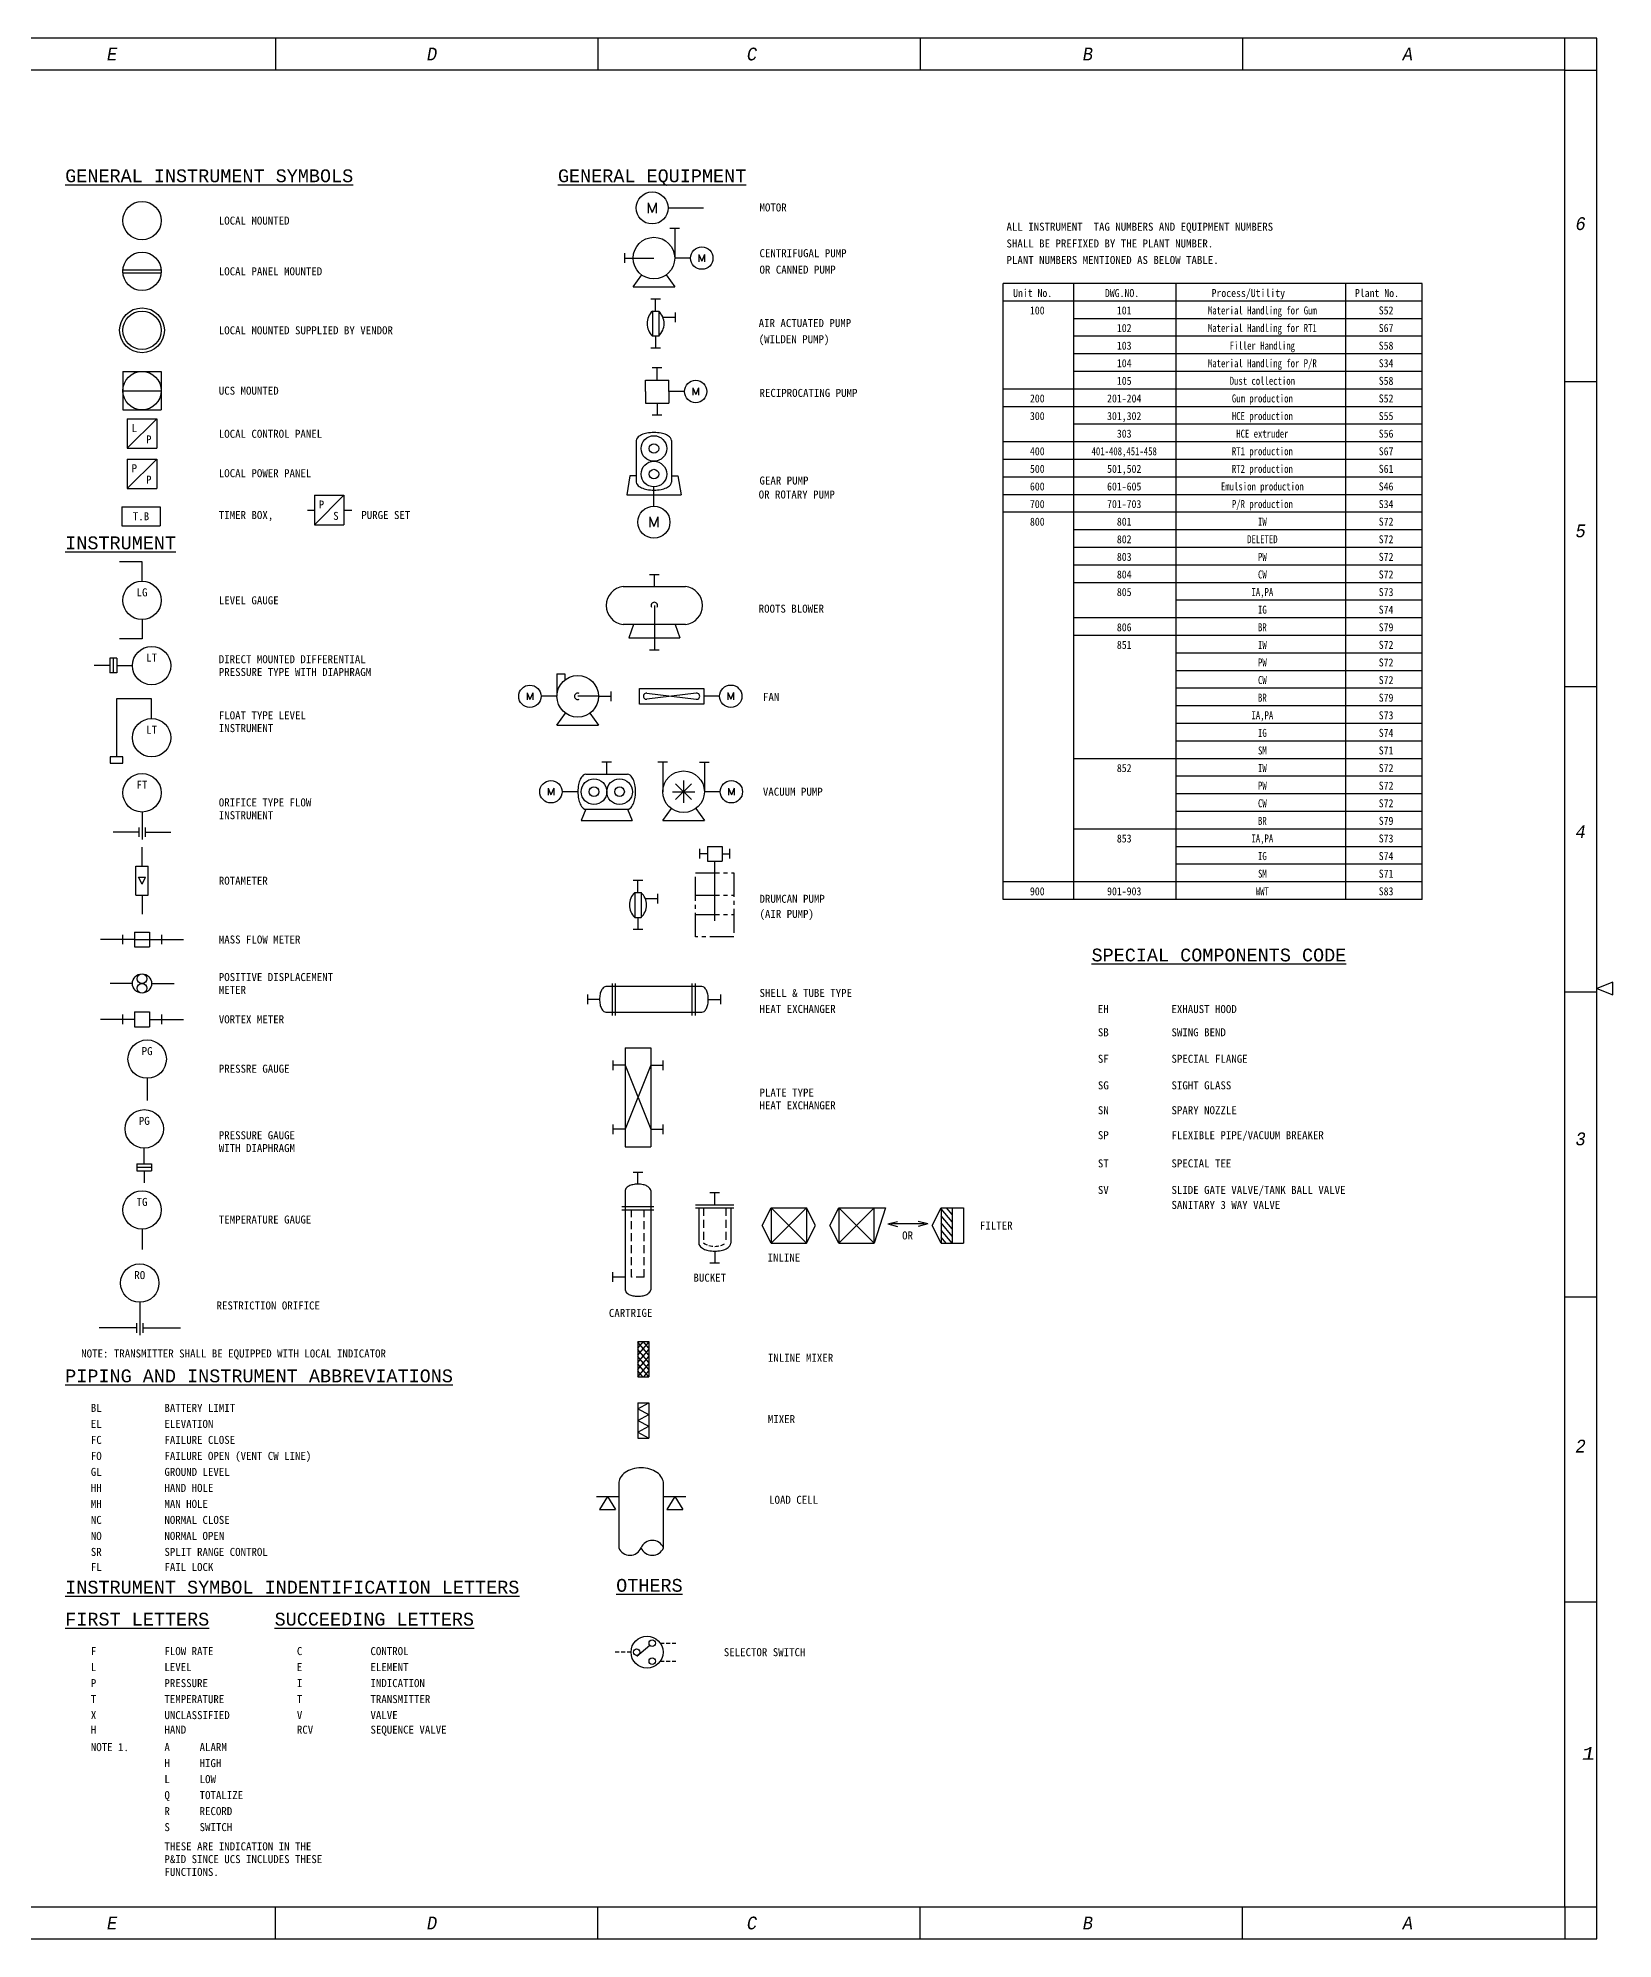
# Model space of a CAD drawing. Extents: x -2 to 849, y 6 to 600.
# Drawn here: x 356 to 849, y 6 to 600 of the extents above; entities that cross this region are included whole.
import ezdxf
from ezdxf.enums import TextEntityAlignment as Align

# ---------------------------------------------------------------- set-up
doc = ezdxf.new("R2010")
doc.units = 0
doc.header["$LTSCALE"] = 10
doc.header["$MEASUREMENT"] = 0
for name, pattern in [('CENTER2', [1.125, 0.75, -0.125, 0.125, -0.125]), ('HIDDEN', [0.375, 0.25, -0.125]), ('HIDDEN2', [0.1875, 0.125, -0.0625])]:
    doc.linetypes.add(name, pattern=pattern)
doc.layers.get('0').update_dxf_attribs({"linetype": 'CONTINUOUS'})
for name, color, linetype in [('CENTER2', 2, 'CENTER2'), ('INST', 4, 'HIDDEN2'), ('L100_9', 1, 'CONTINUOUS'), ('TRACE', 1, 'HIDDEN')]:
    doc.layers.add(name, color=color, linetype=linetype)
doc.styles.add('25NOTE', font='SimSun.ttf', dxfattribs={"width": 0.75})
doc.styles.add('40NOTE', font='monotxt', dxfattribs={"height": 4})
doc.styles.get("Standard").update_dxf_attribs({"font": 'monotxt'})

msp = doc.modelspace()

# ---------------------------------------------------------------- linework, layer by layer
for p, q in [((547.2, 548.56), (548.45, 545.57)), ((547.2, 548.56), (547.2, 545.32)), ((549.7, 548.56), (548.45, 545.57)), ((549.7, 548.56), (549.7, 545.32)), ((553.45, 546.94), (564.45, 546.94)), ((557, 540.53), (554, 540.53)), ((555.5, 540.53), (555.5, 531.28)), ((539.75, 532.78), (539.75, 529.78)), ((539.75, 531.28), (549, 531.28)), ((560.45, 531.28), (555.5, 531.28)), ((563.07, 532.41), (563.94, 530.32)), ((563.07, 532.41), (563.07, 530.14)), ((564.82, 532.41), (563.95, 530.32)), ((564.82, 532.41), (564.82, 530.14)), ((383.12, 527.65), (394.88, 527.65)), ((383.12, 526.65), (394.88, 526.65)), ((542.5, 522.28), (545.19, 526.01)), ((552.81, 526.01), (555.5, 522.28)), ((789.09, 523.35), (658.14, 523.35)), ((658.14, 330.85), (658.14, 523.35)), ((680.24, 330.85), (680.24, 523.35)), ((712.24, 330.85), (712.24, 523.35)), ((765.24, 330.85), (765.24, 523.35)), ((789.09, 330.85), (789.09, 523.35)), ((542.5, 522.28), (555.5, 522.28)), ((548.01, 518.54), (551.01, 518.54)), ((549.51, 514.74), (549.51, 518.54)), ((789.09, 517.85), (658.14, 517.85)), ((548.54, 514.74), (550.49, 514.74)), ((548.54, 514.74), (548.54, 506.94)), ((550.49, 514.74), (550.49, 506.94)), ((551.81, 512.8), (555.61, 512.8)), ((555.61, 514.3), (555.61, 511.3)), ((789.09, 512.35), (680.24, 512.35)), ((548.54, 506.94), (550.49, 506.94)), ((549.51, 506.94), (549.51, 503.14)), ((789.09, 506.85), (680.24, 506.85)), ((551.01, 503.14), (548.01, 503.14)), ((789.09, 501.35), (680.24, 501.35)), ((383, 495.85), (395, 495.85)), ((383, 495.85), (383, 483.85)), ((395, 495.85), (395, 483.85)), ((546.39, 489.59), (546.39, 493.19)), ((546.39, 493.19), (553.61, 493.19)), ((551.5, 496.99), (548.5, 496.99)), ((550, 493.19), (550, 496.99)), ((553.61, 489.59), (553.61, 493.19)), ((789.09, 495.85), (680.24, 495.85)), ((383.1, 489.85), (394.9, 489.85)), ((546.39, 489.59), (546.39, 485.98)), ((558.55, 489.59), (553.61, 489.59)), ((553.61, 489.59), (553.61, 485.98)), ((561.17, 490.72), (562.05, 488.63)), ((561.17, 490.72), (561.17, 488.45)), ((562.93, 490.72), (562.05, 488.63)), ((562.93, 490.72), (562.93, 488.45)), ((789.09, 490.35), (658.14, 490.35)), ((383, 483.85), (395, 483.85)), ((546.39, 485.98), (553.61, 485.98)), ((551.5, 482.18), (548.5, 482.18)), ((550, 485.98), (550, 482.18)), ((789.09, 484.85), (658.14, 484.85)), ((393.6, 481.06), (384.4, 471.86)), ((384.4, 481.06), (393.6, 481.06)), ((384.4, 481.06), (384.4, 471.86)), ((393.6, 481.06), (393.6, 471.86)), ((789.09, 479.35), (680.24, 479.35)), ((384.4, 471.86), (393.6, 471.86)), ((543.5, 474.28), (543.5, 461.28)), ((554.5, 474.28), (554.5, 461.28)), ((789.09, 473.85), (658.14, 473.85)), ((393.6, 468.47), (384.4, 459.27)), ((384.4, 468.47), (393.6, 468.47)), ((384.4, 468.47), (384.4, 459.27)), ((393.6, 468.47), (393.6, 459.27)), ((789.09, 468.35), (658.14, 468.35)), ((384.4, 459.27), (393.6, 459.27)), ((541.5, 463.28), (540.5, 457.28)), ((543.5, 463.28), (541.5, 463.28)), ((549, 453.78), (549, 459.78)), ((554.5, 463.28), (556.5, 463.28)), ((556.5, 463.28), (557.5, 457.28)), ((789.09, 462.85), (658.14, 462.85)), ((382.68, 453.61), (382.68, 447.61)), ((382.68, 453.61), (394.68, 453.61)), ((394.68, 453.61), (394.68, 447.61)), ((440.67, 452.54), (442.87, 452.54)), ((452.1, 457.17), (442.9, 447.97)), ((442.9, 457.17), (452.1, 457.17)), ((442.9, 457.17), (442.9, 447.97)), ((452.1, 457.17), (452.1, 447.97)), ((452.11, 452.54), (454.53, 452.54)), ((540.5, 457.28), (557.5, 457.28)), ((789.09, 457.35), (658.14, 457.35)), ((789.09, 451.85), (658.14, 451.85)), ((382.68, 447.61), (394.68, 447.61)), ((442.9, 447.97), (452.1, 447.97)), ((547.75, 450.4), (549, 447.41)), ((547.75, 450.4), (547.75, 447.16)), ((550.25, 450.4), (549, 447.41)), ((550.25, 450.4), (550.25, 447.16)), ((789.09, 446.35), (680.24, 446.35)), ((789.09, 440.85), (680.24, 440.85)), ((389, 436.34), (382, 436.34)), ((389, 430.34), (389, 436.34)), ((789.09, 435.35), (680.24, 435.35)), ((539.42, 428.66), (558.84, 428.66)), ((547.63, 432.46), (550.63, 432.46)), ((549.13, 428.66), (549.13, 432.46)), ((789.09, 429.85), (680.24, 429.85)), ((549.13, 422.72), (549.13, 412.58)), ((789.09, 424.35), (712.24, 424.35)), ((389, 418.34), (389, 412.34)), ((558.84, 416.77), (539.42, 416.77)), ((542.63, 416.77), (541.17, 412.58)), ((555.63, 416.77), (557.09, 412.58)), ((789.09, 418.85), (680.24, 418.85)), ((389, 412.34), (382, 412.34)), ((541.17, 412.58), (557.09, 412.58)), ((549.13, 412.58), (549.13, 408.78)), ((789.09, 413.35), (680.24, 413.35)), ((378.9, 403.94), (374, 403.94)), ((381.1, 406.24), (378.9, 406.24)), ((378.9, 406.24), (378.9, 401.64)), ((380, 406.24), (380, 401.64)), ((381.1, 406.24), (381.1, 401.64)), ((381.1, 403.94), (386, 403.94)), ((550.63, 408.78), (547.63, 408.78)), ((789.09, 407.85), (712.24, 407.85)), ((381.1, 401.64), (378.9, 401.64)), ((518.68, 401.35), (521.18, 401.35)), ((518.68, 401.35), (518.68, 394.35)), ((521.18, 401.35), (521.18, 399.48)), ((789.09, 402.35), (712.24, 402.35)), ((392, 393.52), (381, 393.52)), ((381, 393.52), (381, 375.41)), ((392, 387.41), (392, 393.52)), ((509.36, 395.49), (510.24, 393.4)), ((509.36, 395.49), (509.36, 393.22)), ((511.11, 395.49), (510.24, 393.4)), ((511.11, 395.49), (511.11, 393.22)), ((518.68, 394.35), (513.74, 394.35)), ((531.68, 394.35), (525.18, 394.35)), ((531.68, 394.35), (535.48, 394.35)), ((535.48, 395.85), (535.48, 392.85)), ((544.48, 396.83), (564.56, 396.83)), ((544.48, 391.9), (544.48, 396.83)), ((562.24, 395.32), (546.8, 393.41)), ((546.8, 395.32), (562.24, 393.41)), ((564.56, 396.83), (564.56, 391.9)), ((569.51, 394.36), (564.56, 394.36)), ((572.13, 395.5), (573.01, 393.41)), ((572.13, 395.5), (572.13, 393.23)), ((573.88, 395.5), (573.01, 393.41)), ((573.88, 395.5), (573.88, 393.23)), ((789.09, 396.85), (712.24, 396.85)), ((518.68, 385.35), (521.38, 389.09)), ((528.99, 389.09), (531.68, 385.35)), ((564.56, 391.9), (544.48, 391.9)), ((789.09, 391.35), (712.24, 391.35)), ((518.68, 385.35), (531.68, 385.35)), ((789.09, 385.85), (712.24, 385.85)), ((789.09, 380.35), (712.24, 380.35)), ((379, 375.41), (379, 373.41)), ((383, 375.41), (379, 375.41)), ((383, 373.41), (383, 375.41)), ((789.09, 374.85), (680.24, 374.85)), ((379, 373.41), (383, 373.41)), ((527.76, 370.04), (540.76, 370.04)), ((532.76, 373.84), (535.76, 373.84)), ((534.26, 370.04), (534.26, 373.84)), ((553.26, 373.79), (550.26, 373.79)), ((551.76, 373.79), (551.76, 364.54)), ((563.26, 373.79), (566.26, 373.79)), ((564.76, 373.79), (564.76, 364.54)), ((789.09, 369.35), (712.24, 369.35)), ((515.93, 365.68), (516.81, 363.59)), ((515.93, 365.68), (515.93, 363.41)), ((517.69, 365.68), (516.81, 363.59)), ((517.69, 365.68), (517.69, 363.41)), ((525.26, 364.54), (520.31, 364.54)), ((554.76, 364.54), (561.76, 364.54)), ((555.78, 367.02), (560.73, 362.07)), ((560.73, 367.02), (555.78, 362.07)), ((558.26, 368.04), (558.26, 361.04)), ((569.7, 364.54), (564.76, 364.54)), ((572.32, 365.68), (573.2, 363.59)), ((572.32, 365.68), (572.32, 363.41)), ((574.08, 365.68), (573.2, 363.59)), ((574.08, 365.68), (574.08, 363.41)), ((789.09, 363.85), (712.24, 363.85)), ((389, 358.2), (389, 354.2)), ((527.76, 359.04), (526.3, 355.56)), ((527.76, 359.04), (540.76, 359.04)), ((540.76, 359.04), (542.21, 355.56)), ((551.76, 355.54), (554.45, 359.27)), ((562.06, 359.27), (564.76, 355.54)), ((789.09, 358.35), (712.24, 358.35)), ((388, 351.9), (380, 351.9)), ((388, 353.4), (388, 350.4)), ((389, 354.2), (389, 349.6)), ((390, 353.4), (390, 350.4)), ((390, 351.9), (398, 351.9)), ((526.3, 355.56), (542.21, 355.56)), ((551.76, 355.54), (564.76, 355.54)), ((789.09, 352.85), (680.24, 352.85)), ((389, 341.23), (389, 347.23)), ((563.4, 343.67), (563.4, 346.67)), ((565.7, 345.17), (563.4, 345.17)), ((565.7, 347.47), (565.7, 342.87)), ((565.7, 347.47), (570.3, 347.47)), ((570.3, 347.47), (570.3, 342.87)), ((570.3, 345.17), (572.6, 345.17)), ((572.6, 346.67), (572.6, 343.67)), ((789.09, 347.35), (712.24, 347.35)), ((387.1, 332.23), (387.1, 341.23)), ((387.1, 341.23), (390.9, 341.23)), ((390.9, 332.23), (390.9, 341.23)), ((565.7, 342.87), (570.3, 342.87)), ((568, 324.17), (568, 342.87)), ((789.09, 341.85), (712.24, 341.85)), ((389, 335.61), (387.88, 337.86)), ((387.88, 337.86), (390.13, 337.86)), ((389, 335.61), (390.13, 337.86)), ((542.5, 336.87), (545.5, 336.87)), ((543.02, 333.07), (543.02, 325.27)), ((543.02, 333.07), (544.98, 333.07)), ((544, 333.07), (544, 336.87)), ((544.98, 333.07), (544.98, 325.27)), ((789.09, 336.35), (658.14, 336.35)), ((387.1, 332.23), (390.9, 332.23)), ((389, 332.23), (389, 326.23)), ((546.29, 331.13), (550.09, 331.13)), ((550.09, 332.63), (550.09, 329.63)), ((789.09, 330.85), (658.14, 330.85)), ((545.5, 321.47), (542.5, 321.47)), ((543.02, 325.27), (544.98, 325.27)), ((544, 325.27), (544, 321.47)), ((382.9, 318.36), (376, 318.36)), ((382.9, 319.86), (382.9, 316.86)), ((386.7, 318.36), (382.9, 318.36)), ((386.7, 320.66), (386.7, 316.06)), ((386.7, 320.66), (391.3, 320.66)), ((386.7, 318.36), (391.3, 318.36)), ((386.7, 316.06), (391.3, 316.06)), ((391.3, 320.66), (391.3, 316.06)), ((391.3, 318.36), (395.1, 318.36)), ((395.1, 319.86), (395.1, 316.86)), ((395.1, 318.36), (402, 318.36)), ((386, 304.62), (379, 304.62)), ((392, 304.62), (399, 304.62)), ((564, 303.66), (534, 303.66)), ((536, 294.66), (536, 304.66)), ((537, 294.66), (537, 304.66)), ((561, 294.66), (561, 304.66)), ((562, 294.66), (562, 304.66)), ((528.2, 301.16), (528.2, 298.16)), ((532, 299.66), (528.2, 299.66)), ((566, 299.66), (569.8, 299.66)), ((569.8, 301.16), (569.8, 298.16)), ((382.9, 293.41), (376, 293.41)), ((382.9, 294.91), (382.9, 291.91)), ((386.7, 293.41), (382.9, 293.41)), ((386.7, 295.71), (386.7, 291.11)), ((386.7, 295.71), (391.3, 295.71)), ((386.7, 291.11), (391.3, 291.11)), ((391.3, 295.71), (391.3, 291.11)), ((391.3, 293.41), (395.1, 293.41)), ((395.1, 294.91), (395.1, 291.91)), ((395.1, 293.41), (402, 293.41)), ((534, 295.66), (564, 295.66)), ((536.2, 280.55), (536.2, 277.55)), ((540, 284.55), (540, 253.55)), ((540, 284.55), (548, 284.55)), ((548, 284.55), (548, 253.55)), ((551.8, 280.55), (551.8, 277.55)), ((390.6, 274.99), (390.6, 268.01)), ((540, 279.05), (536.2, 279.05)), ((540, 279.05), (548, 259.05)), ((548, 279.05), (540, 259.05)), ((548, 279.05), (551.8, 279.05)), ((536.2, 260.55), (536.2, 257.55)), ((540, 259.05), (536.2, 259.05)), ((548, 259.05), (551.8, 259.05)), ((551.8, 260.55), (551.8, 257.55)), ((389.7, 248.29), (389.7, 253.19)), ((540, 253.55), (548, 253.55)), ((387.4, 248.29), (387.4, 246.09)), ((387.4, 248.29), (392, 248.29)), ((387.4, 247.19), (392, 247.19)), ((387.4, 246.09), (392, 246.09)), ((389.7, 246.09), (389.7, 242.37)), ((392, 248.29), (392, 246.09)), ((542.5, 245.69), (545.5, 245.69)), ((544, 241.89), (544, 245.69)), ((540, 239.89), (540, 208.89)), ((548, 239.89), (548, 208.89)), ((566.5, 239.28), (569.5, 239.28)), ((568, 235.48), (568, 239.28)), ((539, 234.89), (549, 234.89)), ((539, 233.89), (549, 233.89)), ((562, 235.48), (574, 235.48)), ((562, 234.48), (574, 234.48)), ((563, 234.48), (563, 223.48)), ((573, 234.48), (573, 223.48)), ((582.86, 228.98), (585.66, 234.48)), ((585.66, 234.48), (585.66, 223.48)), ((596.66, 223.48), (585.66, 234.48)), ((585.66, 234.48), (596.66, 234.48)), ((596.66, 234.48), (585.66, 223.48)), ((596.66, 234.48), (596.66, 223.48)), ((599.47, 228.98), (596.66, 234.48)), ((604.03, 228.98), (606.83, 234.48)), ((606.83, 234.48), (606.83, 223.48)), ((617.83, 223.48), (606.83, 234.48)), ((606.83, 234.48), (617.83, 234.48)), ((617.83, 234.48), (606.83, 223.48)), ((617.83, 234.48), (621.37, 234.48)), ((621.37, 234.48), (617.83, 223.48)), ((617.83, 223.48), (617.83, 234.48)), ((635.97, 228.98), (638.77, 234.48)), ((638.77, 234.48), (638.77, 223.48)), ((638.77, 234.48), (645.75, 234.48)), ((642.26, 230.18), (638.77, 234.25)), ((642.26, 227.95), (638.77, 232.02)), ((642.26, 232.41), (640.49, 234.48)), ((642.26, 234.48), (642.26, 223.48)), ((645.75, 234.48), (645.75, 223.48)), ((389, 227.86), (389, 221.54)), ((585.66, 223.48), (582.86, 228.98)), ((596.66, 223.48), (599.47, 228.98)), ((606.83, 223.48), (604.03, 228.98)), ((622.13, 229.47), (625.13, 230.27)), ((622.13, 229.47), (625.13, 228.66)), ((633.58, 229.47), (623.13, 229.47)), ((634.58, 229.47), (631.58, 230.27)), ((634.58, 229.47), (631.58, 228.66)), ((638.77, 223.48), (635.97, 228.98)), ((642.26, 225.71), (638.77, 229.79)), ((642.26, 223.48), (638.77, 227.55)), ((568, 220.98), (568, 217.18)), ((585.66, 223.48), (596.66, 223.48)), ((606.83, 223.48), (617.83, 223.48)), ((640.35, 223.48), (638.77, 225.32)), ((638.77, 223.48), (645.75, 223.48)), ((536.2, 211.39), (536.2, 214.39)), ((569.5, 217.18), (566.5, 217.18)), ((540, 212.89), (536.2, 212.89)), ((388.3, 205), (388.3, 197)), ((541, 207.48), (541, 207.48)), ((387.3, 197), (375.6, 197)), ((387.3, 198.5), (387.3, 195.5)), ((388.3, 199.3), (388.3, 194.7)), ((389.3, 198.5), (389.3, 195.5)), ((389.3, 197), (401, 197)), ((543.94, 192.74), (543.94, 181.74)), ((543.94, 192.74), (547.43, 192.74)), ((543.94, 190.67), (545.71, 192.74)), ((547.43, 188.44), (543.94, 192.51)), ((543.94, 188.44), (547.43, 192.51)), ((547.43, 186.2), (543.94, 190.28)), ((543.94, 186.2), (547.43, 190.28)), ((547.43, 190.67), (545.65, 192.74)), ((547.43, 192.74), (547.43, 181.74)), ((547.43, 183.97), (543.94, 188.04)), ((543.94, 183.97), (547.43, 188.04)), ((547.43, 181.74), (543.94, 185.81)), ((543.94, 181.74), (547.43, 185.81)), ((545.51, 181.74), (543.94, 183.58)), ((543.94, 181.74), (547.43, 181.74)), ((545.85, 181.74), (547.43, 183.58)), ((543.94, 173.58), (543.94, 162.58)), ((543.94, 173.58), (547.43, 173.58)), ((543.94, 171.75), (547.43, 173.58)), ((547.43, 173.58), (547.43, 162.58)), ((543.94, 171.75), (547.43, 169.91)), ((543.94, 168.08), (547.43, 169.91)), ((543.94, 168.08), (547.43, 166.25)), ((543.94, 164.41), (547.43, 166.25)), ((543.94, 164.41), (547.43, 162.58)), ((543.94, 162.58), (547.43, 162.58)), ((531, 144.28), (538, 144.28)), ((534.5, 144.28), (532, 140.28)), ((534.5, 144.28), (537, 140.28)), ((538, 148.28), (538, 128.28)), ((552, 128.28), (552, 148.28)), ((552, 144.28), (559, 144.28)), ((555.5, 144.28), (553, 140.28)), ((555.5, 144.28), (558, 140.28)), ((532, 140.28), (537, 140.28)), ((553, 140.28), (558, 140.28)), ((543.62, 94.39), (547.7, 97.83))]:
    msp.add_line(p, q)
for points in [[(554.5, 474.28, 0.186883), (554.18, 475.11, 0.101638), (552.89, 476.05, 0.060204), (551.23, 476.57, 0.046559), (549, 476.78, 0.046559), (546.77, 476.57, 0.060204), (545.11, 476.05, 0.101638), (543.82, 475.11, 0.186883), (543.5, 474.28, 0.186883)], [(543.5, 461.28, 0.186883), (543.82, 460.45, 0.101638), (545.11, 459.51, 0.060204), (546.77, 458.99, 0.046559), (549, 458.78, 0.046559), (551.23, 458.99, 0.060204), (552.89, 459.51, 0.101638), (554.18, 460.45, 0.186883), (554.5, 461.28, 0.186883)]]:
    msp.add_lwpolyline(points, format="xyb")
for centre, radius in [((389, 543), 6), ((548.45, 546.94), 5), ((549, 531.28), 6.5), ((563.95, 531.28), 3.5), ((389, 527.15), 6), ((389, 508.72), 7), ((389, 508.72), 6), ((389, 489.85), 6), ((562.05, 489.59), 3.5), ((549, 471.78), 4), ((549, 471.78), 1.5), ((549, 463.78), 4), ((549, 463.78), 1.5), ((549, 448.78), 5), ((389, 424.34), 6), ((392, 403.94), 6), ((525.18, 394.35), 6.5), ((510.24, 394.35), 3.5), ((573.01, 394.36), 3.5), ((392, 381.41), 6), ((389, 364.2), 6), ((530.26, 364.54), 4), ((538.26, 364.54), 4), ((558.26, 364.54), 6.5), ((516.81, 364.54), 3.5), ((530.26, 364.54), 1.5), ((538.26, 364.54), 1.5), ((573.2, 364.54), 3.5), ((389, 304.62), 3), ((389, 306.12), 1.5), ((389, 303.12), 1.5), ((390.6, 280.99), 6), ((389.7, 259.19), 6), ((389, 233.86), 6), ((388.3, 211), 6), ((546.84, 95.67), 5), ((543.59, 95.67), 1), ((548.47, 98.48), 1), ((548.46, 92.85), 1)]:
    msp.add_circle(centre, radius)
for centre, radius, start, end in [((552.19, 510.84), 5.35, 133.14261, 226.85739), ((546.83, 510.84), 5.35, 313.14261, 46.85739), ((540.05, 422.72), 5.98, 95.97271, 264.02729), ((558.21, 422.72), 5.98, 275.97271, 84.02729), ((549.13, 422.72), 1, 90, 210), ((549.13, 422.72), 1, 330, 90), ((525.18, 394.35), 1, 60, 180), ((525.18, 394.35), 1, 180, 300), ((546.68, 394.36), 0.96, 82.96639, 277.0336), ((562.36, 394.36), 0.96, 262.9666, 97.03343), ((532.58, 365.44), 7.24, 155.55605, 169.33724), ((529.6, 366.79), 3.96, 132.34197, 155.55605), ((527.76, 368.81), 1.23, 90, 132.34197), ((540.76, 368.81), 1.23, 47.65803, 90), ((538.91, 366.79), 3.96, 24.44395, 47.65803), ((535.93, 365.44), 7.24, 10.66276, 24.44395), ((537.32, 364.54), 12.07, 169.33724, 180), ((537.32, 364.54), 12.07, 180, 190.66276), ((531.19, 364.54), 12.07, 0, 10.66276), ((531.19, 364.54), 12.07, 349.33724, 360), ((532.58, 363.65), 7.24, 190.66276, 204.44395), ((529.6, 362.29), 3.96, 204.44395, 227.65803), ((527.76, 360.27), 1.23, 227.65803, 270), ((540.76, 360.27), 1.23, 270, 312.34197), ((538.91, 362.29), 3.96, 312.34197, 335.55605), ((535.93, 363.65), 7.24, 335.55605, 349.33724), ((546.68, 329.17), 5.35, 133.14261, 226.85739), ((541.32, 329.17), 5.35, 313.14261, 46.85739), ((535.15, 301.2), 2.87, 129.63927, 153.43495), ((534, 302.6), 1.06, 90, 129.63927), ((564, 302.6), 1.06, 50.36073, 90), ((562.85, 301.2), 2.87, 26.56505, 50.36073), ((539.98, 299.66), 7.98, 168.29908, 180), ((539.98, 299.66), 7.98, 180, 191.70092), ((537.02, 300.27), 4.95, 153.43495, 168.29908), ((537.02, 299.04), 4.95, 191.70092, 206.56505), ((560.98, 300.27), 4.95, 11.70092, 26.56505), ((560.98, 299.04), 4.95, 333.43495, 348.29908), ((558.02, 299.66), 7.98, 0, 11.70092), ((558.02, 299.66), 7.98, 348.29908, 0), ((535.15, 298.11), 2.87, 206.56505, 230.36073), ((534, 296.72), 1.06, 230.36073, 270), ((564, 296.72), 1.06, 270, 309.63927), ((562.85, 298.11), 2.87, 309.63927, 333.43495), ((541.06, 239.89), 1.06, 140.36073, 180), ((542.46, 238.74), 2.87, 116.56505, 140.36073), ((543.39, 236.88), 4.95, 101.70092, 116.56505), ((544, 233.92), 7.98, 90, 101.70092), ((544, 233.92), 7.98, 78.29908, 90), ((544.61, 236.88), 4.95, 63.43495, 78.29908), ((545.54, 238.74), 2.87, 39.63927, 63.43495), ((546.94, 239.89), 1.06, 0, 39.63927), ((564.33, 223.48), 1.33, 180, 219.63927), ((566.07, 224.92), 3.59, 219.63927, 243.43495), ((567.23, 227.25), 6.19, 243.43495, 258.29908), ((568, 230.95), 9.97, 258.29908, 270), ((568, 230.95), 9.97, 270, 281.70092), ((568.77, 227.25), 6.19, 281.70092, 296.56505), ((569.93, 224.92), 3.59, 296.56505, 320.36073), ((571.67, 223.48), 1.33, 320.36073, 0), ((541.06, 208.89), 1.06, 180, 219.63927), ((542.46, 210.05), 2.87, 219.63927, 243.43495), ((545.54, 210.05), 2.87, 296.56505, 320.36073), ((546.94, 208.89), 1.06, 320.36073, 0), ((543.39, 211.91), 4.95, 243.43495, 258.29908), ((544, 214.87), 7.98, 258.29908, 270), ((544, 214.87), 7.98, 270, 281.70092), ((544.61, 211.91), 4.95, 281.70092, 296.56505), ((541.63, 148.28), 3.63, 149.8906, 180), ((543.25, 147.34), 5.5, 125.53768, 149.8906), ((544.31, 145.86), 7.32, 106.48174, 125.53768), ((545, 143.52), 9.77, 90, 106.48174), ((545, 143.52), 9.77, 73.51826, 90), ((545.69, 145.86), 7.32, 54.46232, 73.51826), ((546.75, 147.34), 5.5, 30.1094, 54.46232), ((548.37, 148.28), 3.63, 0, 30.1094), ((541.5, 129.78), 3.81, 203.19859, 336.80141), ((548.5, 126.78), 3.81, 23.19859, 156.80141), ((548.5, 129.78), 3.81, 203.19859, 336.80141)]:
    msp.add_arc(centre, radius, start, end)
at = {"layer": 'CENTER2'}
for p, q in [((562, 339.17), (574, 339.17)), ((562, 319.17), (562, 339.17)), ((574, 339.17), (574, 319.17)), ((562, 332.17), (574, 332.17)), ((562, 326.17), (574, 326.17)), ((574, 319.17), (562, 319.17))]:
    msp.add_line(p, q, dxfattribs=at)
at = {"layer": 'INST'}
for p, q in [((541.84, 95.67), (536.84, 95.67)), ((550.97, 98.48), (555.84, 98.48)), ((550.97, 92.85), (555.84, 92.85))]:
    msp.add_line(p, q, dxfattribs=at)
msp.add_arc((568.05, 228.93), 6.45, 236.63161, 302.32787, dxfattribs=at)
at = {"layer": 'L100_9', "color": 1, "linetype": 'Continuous'}
for p, q in [((833.76, 590.05), (27.76, 590.05)), ((833.76, 16.05), (833.76, 590.05)), ((27.76, 16.05), (833.76, 16.05))]:
    msp.add_line(p, q, dxfattribs=at)
for points in [[(2.76, 6.05), (843.76, 6.05), (843.76, 600.05), (2.76, 600.05), (2.76, 6.05)], [(430.76, 600.05), (430.76, 590.05)], [(531.51, 600.05), (531.51, 590.05)], [(632.26, 600.05), (632.26, 590.05)], [(733.01, 600.05), (733.01, 590.05)], [(833.76, 590.05), (833.76, 600.05)], [(833.76, 590.05), (843.76, 590.05)], [(833.76, 492.71), (843.76, 492.71)], [(833.76, 397.38), (843.76, 397.38)], [(833.76, 302.05), (843.76, 302.05)], [(833.76, 206.72), (843.76, 206.72)], [(833.76, 111.38), (843.76, 111.38)], [(430.76, 6.05), (430.76, 16.05)], [(531.51, 6.05), (531.51, 16.05)], [(632.26, 6.05), (632.26, 16.05)], [(733.01, 6.05), (733.01, 16.05)], [(833.76, 16.05), (843.76, 16.05)], [(833.76, 16.05), (833.76, 6.05)]]:
    msp.add_lwpolyline(points, dxfattribs=at)
at = {"layer": 'L100_9'}
msp.add_lwpolyline([(843.76, 303.05), (848.76, 301.05), (848.76, 305.05), (843.76, 303.05)], dxfattribs=at)
at = {"layer": 'TRACE'}
for p, q in [((542, 212.89), (542, 233.89)), ((546, 212.89), (546, 233.89)), ((564.5, 234.48), (564.5, 223.48)), ((571.5, 234.48), (571.5, 223.48)), ((546, 212.89), (542, 212.89))]:
    msp.add_line(p, q, dxfattribs=at)

# ---------------------------------------------------------------- texts
for s, height, style, p in [('%%UGENERAL INSTRUMENT SYMBOLS', 4, '40NOTE', (365, 557)), ('%%UGENERAL EQUIPMENT', 4, '40NOTE', (519, 557)), ('MOTOR', 2.5, '25NOTE', (582, 547.1)), ('LOCAL MOUNTED', 2.5, '25NOTE', (413, 543)), ('ALL INSTRUMENT  TAG NUMBERS AND EQUIPMENT NUMBERS', 2.5, '25NOTE', (659.2, 541.08)), ('SHALL BE PREFIXED BY THE PLANT NUMBER.', 2.5, '25NOTE', (659.2, 535.85)), ('OR CANNED PUMP', 2.5, '25NOTE', (582, 527.67)), ('CENTRIFUGAL PUMP', 2.5, '25NOTE', (582, 532.82)), ('PLANT NUMBERS MENTIONED AS BELOW TABLE.', 2.5, '25NOTE', (659.2, 530.69)), ('LOCAL PANEL MOUNTED', 2.5, '25NOTE', (413, 527.15)), ('AIR ACTUATED PUMP', 2.5, '25NOTE', (581.74, 510.98)), ('LOCAL MOUNTED SUPPLIED BY VENDOR', 2.5, '25NOTE', (413, 508.72)), ('(WILDEN PUMP)', 2.5, '25NOTE', (581.74, 505.94)), ('UCS MOUNTED', 2.5, '25NOTE', (413, 489.85)), ('RECIPROCATING PUMP', 2.5, '25NOTE', (582, 489.16)), ('L', 2.5, '25NOTE', (385.74, 478.18)), ('P', 2.5, '25NOTE', (390.26, 474.63)), ('LOCAL CONTROL PANEL', 2.5, '25NOTE', (413, 476.38)), ('P', 2.5, '25NOTE', (385.74, 465.59)), ('LOCAL POWER PANEL', 2.5, '25NOTE', (413, 464.07)), ('P', 2.5, '25NOTE', (390.26, 462.04)), ('OR ROTARY PUMP', 2.5, '25NOTE', (581.74, 457.4)), ('GEAR PUMP', 2.5, '25NOTE', (582, 461.78)), ('TIMER BOX,', 2.5, '25NOTE', (413, 451)), ('P', 2.5, '25NOTE', (444.24, 454.29)), ('S', 2.5, '25NOTE', (448.76, 450.73)), ('PURGE SET', 2.5, '25NOTE', (457.54, 451)), ('%%UINSTRUMENT', 4, '40NOTE', (365, 442.31)), ('LEVEL GAUGE', 2.5, '25NOTE', (413, 424.34)), ('ROOTS BLOWER', 2.5, '25NOTE', (581.74, 421.73)), ('DIRECT MOUNTED DIFFERENTIAL', 2.5, '25NOTE', (413, 405.94)), ('PRESSURE TYPE WITH DIAPHRAGM', 2.5, '25NOTE', (413, 401.94)), ('FAN', 2.5, '25NOTE', (583.09, 394.15)), ('FLOAT TYPE LEVEL', 2.5, '25NOTE', (413, 388.41)), ('INSTRUMENT', 2.5, '25NOTE', (413, 384.41)), ('ORIFICE TYPE FLOW', 2.5, '25NOTE', (413, 361.2)), ('VACUUM PUMP', 2.5, '25NOTE', (583.05, 364.54)), ('INSTRUMENT', 2.5, '25NOTE', (413, 357.2)), ('ROTAMETER', 2.5, '25NOTE', (413, 336.73)), ('DRUMCAN PUMP', 2.5, '25NOTE', (582, 331.08)), ('(AIR PUMP)', 2.5, '25NOTE', (582, 326.36)), ('MASS FLOW METER', 2.5, '25NOTE', (413, 318.36)), ('%%USPECIAL COMPONENTS CODE', 4, '40NOTE', (685.78, 313.52)), ('METER', 2.5, '25NOTE', (413, 302.62)), ('POSITIVE DISPLACEMENT', 2.5, '25NOTE', (413, 306.62)), ('SHELL & TUBE TYPE', 2.5, '25NOTE', (582, 301.66)), ('HEAT EXCHANGER', 2.5, '25NOTE', (582, 296.66)), ('EH', 2.5, '25NOTE', (687.76, 296.62)), ('EXHAUST HOOD', 2.5, '25NOTE', (710.76, 296.62)), ('VORTEX METER', 2.5, '25NOTE', (413, 293.41)), ('SB', 2.5, '25NOTE', (687.76, 289.36)), ('SWING BEND', 2.5, '25NOTE', (710.76, 289.36)), ('PRESSRE GAUGE', 2.5, '25NOTE', (413, 277.99)), ('SF', 2.5, '25NOTE', (687.76, 281.09)), ('SPECIAL FLANGE', 2.5, '25NOTE', (710.76, 281.09)), ('SG', 2.5, '25NOTE', (687.76, 272.79)), ('SIGHT GLASS', 2.5, '25NOTE', (710.76, 272.79)), ('HEAT EXCHANGER', 2.5, '25NOTE', (582, 266.55)), ('PLATE TYPE', 2.5, '25NOTE', (582, 270.55)), ('SN', 2.5, '25NOTE', (687.76, 265.01)), ('SPARY NOZZLE', 2.5, '25NOTE', (710.76, 265.01)), ('PRESSURE GAUGE', 2.5, '25NOTE', (413, 257.19)), ('SP', 2.5, '25NOTE', (687.76, 257.22)), ('FLEXIBLE PIPE/VACUUM BREAKER', 2.5, '25NOTE', (710.76, 257.22)), ('WITH DIAPHRAGM', 2.5, '25NOTE', (413, 253.19)), ('ST', 2.5, '25NOTE', (687.76, 248.4)), ('SPECIAL TEE', 2.5, '25NOTE', (710.76, 248.4)), ('SV', 2.5, '25NOTE', (687.76, 240.1)), ('SLIDE GATE VALVE/TANK BALL VALVE', 2.5, '25NOTE', (710.76, 240.1)), ('TEMPERATURE GAUGE', 2.5, '25NOTE', (413, 230.86)), ('SANITARY 3 WAY VALVE', 2.5, '25NOTE', (710.76, 235.43)), ('OR', 2.5, '25NOTE', (626.58, 225.89)), ('FILTER', 2.5, '25NOTE', (650.89, 228.99)), ('INLINE', 2.5, '25NOTE', (584.52, 218.99)), ('BUCKET', 2.5, '25NOTE', (561.35, 212.69)), ('RESTRICTION ORIFICE', 2.5, '25NOTE', (412.3, 204)), ('CARTRIGE', 2.5, '25NOTE', (534.92, 201.68)), ('NOTE: TRANSMITTER SHALL BE EQUIPPED WITH LOCAL INDICATOR', 2.5, '25NOTE', (370, 189)), ('INLINE MIXER', 2.5, '25NOTE', (584.62, 187.65)), ('%%UPIPING AND INSTRUMENT ABBREVIATIONS', 4, '40NOTE', (365, 182)), ('BL', 2.5, '25NOTE', (373, 172)), ('BATTERY LIMIT', 2.5, '25NOTE', (396, 172)), ('EL', 2.5, '25NOTE', (373, 167)), ('ELEVATION', 2.5, '25NOTE', (396, 167)), ('MIXER', 2.5, '25NOTE', (584.62, 168.5)), ('FC', 2.5, '25NOTE', (373, 162)), ('FAILURE CLOSE', 2.5, '25NOTE', (396, 162)), ('FO', 2.5, '25NOTE', (373, 157)), ('FAILURE OPEN (VENT CW LINE)', 2.5, '25NOTE', (396, 157)), ('GL', 2.5, '25NOTE', (373, 152)), ('GROUND LEVEL', 2.5, '25NOTE', (396, 152)), ('MH', 2.5, '25NOTE', (373, 142)), ('HH', 2.5, '25NOTE', (373, 147)), ('MAN HOLE', 2.5, '25NOTE', (396, 142)), ('HAND HOLE', 2.5, '25NOTE', (396, 147)), ('LOAD CELL', 2.5, '25NOTE', (585, 143.28)), ('NC', 2.5, '25NOTE', (373, 137)), ('NORMAL CLOSE', 2.5, '25NOTE', (396, 137)), ('NO', 2.5, '25NOTE', (373, 132)), ('NORMAL OPEN', 2.5, '25NOTE', (396, 132)), ('SR', 2.5, '25NOTE', (373, 127)), ('SPLIT RANGE CONTROL', 2.5, '25NOTE', (396, 127)), ('FL', 2.5, '25NOTE', (373, 122.28)), ('FAIL LOCK', 2.5, '25NOTE', (396, 122.28)), ('%%UINSTRUMENT SYMBOL INDENTIFICATION LETTERS', 4, '40NOTE', (365, 116)), ('%%uOTHERS', 4, '40NOTE', (537.2, 116.55)), ('%%UFIRST LETTERS', 4, '40NOTE', (365, 106)), ('%%USUCCEEDING LETTERS', 4, '40NOTE', (430.45, 106)), ('F', 2.5, '25NOTE', (373, 96)), ('FLOW RATE', 2.5, '25NOTE', (396, 96)), ('C', 2.5, '25NOTE', (437.4, 96)), ('CONTROL', 2.5, '25NOTE', (460.4, 96)), ('SELECTOR SWITCH', 2.5, '25NOTE', (570.84, 95.67)), ('L', 2.5, '25NOTE', (373, 91)), ('LEVEL', 2.5, '25NOTE', (396, 91)), ('E', 2.5, '25NOTE', (437.4, 91)), ('ELEMENT', 2.5, '25NOTE', (460.4, 91)), ('P', 2.5, '25NOTE', (373, 86)), ('PRESSURE', 2.5, '25NOTE', (396, 86)), ('I', 2.5, '25NOTE', (437.4, 86)), ('INDICATION', 2.5, '25NOTE', (460.4, 86)), ('T', 2.5, '25NOTE', (373, 81)), ('X', 2.5, '25NOTE', (373, 76)), ('TEMPERATURE', 2.5, '25NOTE', (396, 81)), ('UNCLASSIFIED', 2.5, '25NOTE', (396, 76)), ('V', 2.5, '25NOTE', (437.4, 76)), ('T', 2.5, '25NOTE', (437.4, 81)), ('VALVE', 2.5, '25NOTE', (460.4, 76)), ('TRANSMITTER', 2.5, '25NOTE', (460.4, 81)), ('H', 2.5, '25NOTE', (373, 71.46)), ('HAND', 2.5, '25NOTE', (396, 71.46)), ('RCV', 2.5, '25NOTE', (437.4, 71.46)), ('SEQUENCE VALVE', 2.5, '25NOTE', (460.4, 71.46)), ('NOTE 1.', 2.5, '25NOTE', (373, 66)), ('A', 2.5, '25NOTE', (396, 66)), ('ALARM', 2.5, '25NOTE', (407, 66)), ('H', 2.5, '25NOTE', (396, 61)), ('HIGH', 2.5, '25NOTE', (407, 61)), ('L', 2.5, '25NOTE', (396, 56)), ('LOW', 2.5, '25NOTE', (407, 56)), ('Q', 2.5, '25NOTE', (396, 51)), ('TOTALIZE', 2.5, '25NOTE', (407, 51)), ('S', 2.5, '25NOTE', (396, 41)), ('R', 2.5, '25NOTE', (396, 46)), ('SWITCH', 2.5, '25NOTE', (407, 41)), ('RECORD', 2.5, '25NOTE', (407, 46)), ('THESE ARE INDICATION IN THE', 2.5, '25NOTE', (396, 35)), ('P&ID SINCE UCS INCLUDES THESE', 2.5, '25NOTE', (396, 31)), ('FUNCTIONS.', 2.5, '25NOTE', (396, 27))]:
    msp.add_text(s, height=height, dxfattribs=dict(style=style)).set_placement(p, align=Align.MIDDLE_LEFT)
at = {"style": '25NOTE', "width": 0.9}
for s, p in [('Unit No.', (661.25, 520.36)), ('DWG.NO.', (689.96, 520.36)), ('Process/Utility', (723.29, 520.36)), ('Plant No.', (768.1, 520.36))]:
    msp.add_text(s, height=2.5, dxfattribs=at).set_placement(p, align=Align.MIDDLE_LEFT)
at = {"style": '25NOTE'}
for s, width, p in [('100', 0.9, (668.82, 514.93)), ('101', 0.9, (695.99, 514.93)), ('Material Handling for Gum', 0.8, (739.17, 514.93)), ('S52', 0.9, (777.84, 514.93)), ('102', 0.9, (695.99, 509.43)), ('103', 0.9, (695.99, 503.93)), ('Material Handling for RT1', 0.8, (739.17, 509.43)), ('Filler Handling', 0.8, (739.17, 503.93)), ('S67', 0.9, (777.84, 509.43)), ('S58', 0.9, (777.84, 503.93)), ('104', 0.9, (695.99, 498.43)), ('Material Handling for P/R', 0.8, (739.17, 498.43)), ('S34', 0.9, (777.84, 498.43)), ('105', 0.9, (695.99, 492.93)), ('Dust collection', 0.8, (739.17, 492.93)), ('S58', 0.9, (777.84, 492.93)), ('200', 0.9, (668.82, 487.43)), ('201-204', 0.9, (695.99, 487.43)), ('Gum production', 0.8, (739.17, 487.43)), ('S52', 0.9, (777.84, 487.43)), ('300', 0.9, (668.82, 481.93)), ('301,302', 0.9, (695.99, 481.93)), ('HCE production', 0.8, (739.17, 481.93)), ('S55', 0.9, (777.84, 481.93)), ('303', 0.9, (695.99, 476.43)), ('HCE extruder', 0.8, (739.17, 476.43)), ('S56', 0.9, (777.84, 476.43)), ('400', 0.9, (668.82, 470.93)), ('401-408,451-458', 0.8, (695.99, 470.93)), ('RT1 production', 0.8, (739.17, 470.93)), ('S67', 0.9, (777.84, 470.93)), ('500', 0.9, (668.82, 465.43)), ('501,502', 0.9, (695.99, 465.43)), ('RT2 production', 0.8, (739.17, 465.43)), ('S61', 0.9, (777.84, 465.43)), ('600', 0.9, (668.82, 459.93)), ('601-605', 0.9, (695.99, 459.93)), ('Emulsion production', 0.8, (739.17, 459.93)), ('S46', 0.9, (777.84, 459.93)), ('700', 0.9, (668.82, 454.43)), ('701-703', 0.9, (695.99, 454.43)), ('P/R production', 0.8, (739.17, 454.43)), ('S34', 0.9, (777.84, 454.43)), ('800', 0.9, (668.82, 448.93)), ('801', 0.9, (695.99, 448.93)), ('IW', 0.8, (739.17, 448.93)), ('S72', 0.9, (777.84, 448.93)), ('802', 0.9, (695.99, 443.43)), ('DELETED', 0.8, (739.17, 443.43)), ('S72', 0.9, (777.84, 443.43)), ('803', 0.9, (695.99, 437.93)), ('804', 0.9, (695.99, 432.43)), ('CW', 0.8, (739.17, 432.43)), ('PW', 0.8, (739.17, 437.93)), ('S72', 0.9, (777.84, 437.93)), ('S72', 0.9, (777.84, 432.43)), ('805', 0.9, (695.99, 426.93)), ('IA,PA', 0.8, (739.17, 426.93)), ('S73', 0.9, (777.84, 426.93)), ('IG', 0.8, (739.17, 421.43)), ('S74', 0.9, (777.84, 421.43)), ('806', 0.9, (695.99, 415.93)), ('BR', 0.8, (739.17, 415.93)), ('S79', 0.9, (777.84, 415.93)), ('851', 0.9, (695.99, 410.43)), ('IW', 0.8, (739.17, 410.43)), ('S72', 0.9, (777.84, 410.43)), ('PW', 0.8, (739.17, 404.93)), ('S72', 0.9, (777.84, 404.93)), ('CW', 0.8, (739.17, 399.43)), ('S72', 0.9, (777.84, 399.43)), ('BR', 0.8, (739.17, 393.93)), ('S79', 0.9, (777.84, 393.93)), ('IA,PA', 0.8, (739.17, 388.43)), ('S73', 0.9, (777.84, 388.43)), ('IG', 0.8, (739.17, 382.93)), ('S74', 0.9, (777.84, 382.93)), ('SM', 0.8, (739.17, 377.43)), ('S71', 0.9, (777.84, 377.43)), ('852', 0.9, (695.99, 371.93)), ('IW', 0.8, (739.17, 371.93)), ('S72', 0.9, (777.84, 371.93)), ('PW', 0.8, (739.17, 366.43)), ('S72', 0.9, (777.84, 366.43)), ('CW', 0.8, (739.17, 360.93)), ('BR', 0.8, (739.17, 355.43)), ('S72', 0.9, (777.84, 360.93)), ('S79', 0.9, (777.84, 355.43)), ('853', 0.9, (695.99, 349.93)), ('IA,PA', 0.8, (739.17, 349.93)), ('S73', 0.9, (777.84, 349.93)), ('IG', 0.8, (739.17, 344.43)), ('S74', 0.9, (777.84, 344.43)), ('SM', 0.8, (739.17, 338.93)), ('S71', 0.9, (777.84, 338.93)), ('900', 0.9, (668.82, 333.43)), ('901-903', 0.9, (695.99, 333.43)), ('WWT', 0.8, (739.17, 333.43)), ('S83', 0.9, (777.84, 333.43))]:
    msp.add_text(s, height=2.5, dxfattribs=dict(at, width=width)).set_placement(p, align=Align.MIDDLE_CENTER)
msp.add_text('T.B', height=2.5, dxfattribs=at).set_placement((388.68, 450.61), align=Align.MIDDLE_CENTER)
for s, p in [('LG', (389, 426.84)), ('LT', (392, 406.44)), ('LT', (392, 383.91)), ('FT', (389, 366.7)), ('PG', (390.6, 283.49)), ('PG', (389.7, 261.69)), ('TG', (389, 236.36)), ('RO', (388.3, 213.5))]:
    msp.add_text(s, height=2.5, dxfattribs=at).set_placement(p, align=Align.MIDDLE)
at = {"layer": 'L100_9', "color": 1, "linetype": 'Continuous', "oblique": 10.00002, "width": 1.2}
for s, p, p2 in [('E', (377.76, 593.05), (380.96, 593.05)), ('D', (477.76, 593.05), (480.96, 593.05)), ('C', (577.76, 593.05), (580.96, 593.05)), ('B', (682.76, 593.05), (685.96, 593.05)), ('A', (782.76, 593.05), (785.96, 593.05)), ('6', (836.76, 540.05), (839.96, 540.05)), ('5', (836.76, 444.05), (839.96, 444.05)), ('4', (836.76, 350.05), (839.96, 350.05)), ('3', (836.76, 254.05), (839.96, 254.05)), ('2', (836.76, 158.05), (839.96, 158.05)), ('E', (377.76, 9.05), (380.96, 9.05)), ('D', (477.76, 9.05), (480.96, 9.05)), ('C', (577.76, 9.05), (580.96, 9.05)), ('B', (682.76, 9.05), (685.96, 9.05)), ('A', (782.76, 9.05), (785.96, 9.05))]:
    msp.add_text(s, height=4, dxfattribs=at).set_placement(p, p2, align=Align.FIT)
at = {"layer": 'L100_9', "color": 1, "linetype": 'Continuous', "oblique": 10, "width": 1.2}
msp.add_text('1', height=4, dxfattribs=at).set_placement((838.76, 62.05))

doc.saveas('drawing.dxf')
